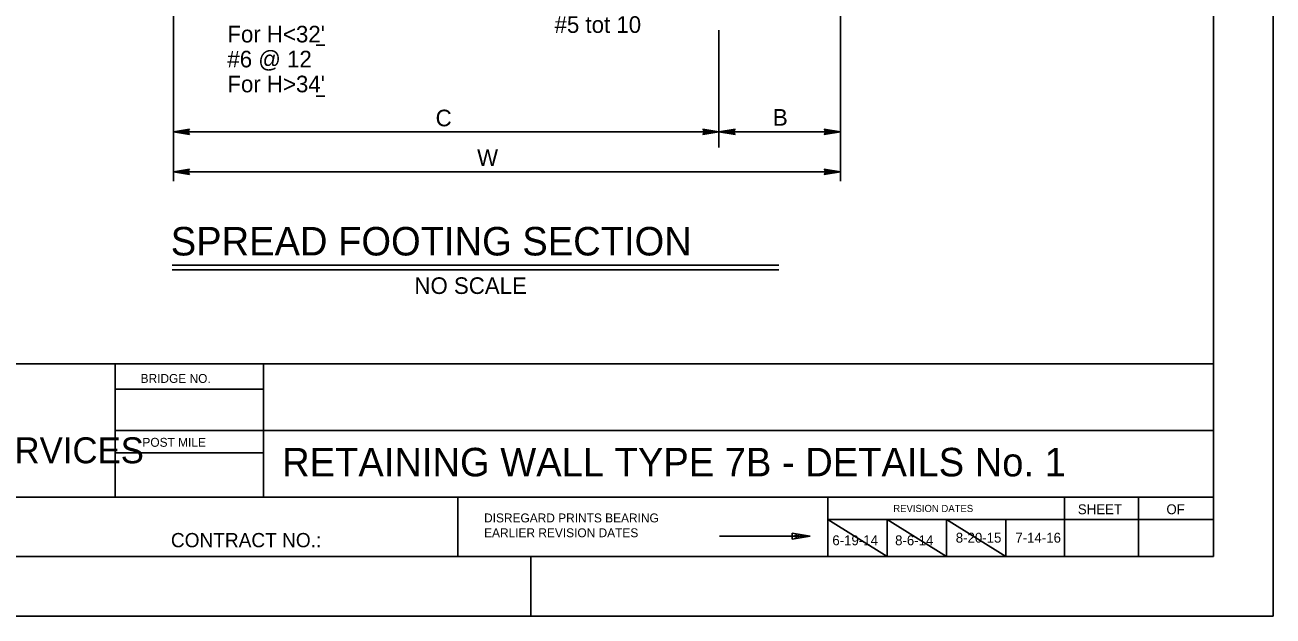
# Model space of a CAD drawing. Extents: x 0 to 2.83, y 0 to 1.83.
# Drawn here: x 1.958 to 2.833, y 0 to 0.415 of the extents above; entities that cross this region are included whole.
import ezdxf

# ---------------------------------------------------------------- set-up
doc = ezdxf.new("R2010")
doc.units = 0
for name, color, linetype in [('10 Sheet Format', 7, 'Continuous'), ('210 Border', 7, 'Continuous'), ('212 Leaders and Dim Lines', 7, 'Continuous'), ('214 Text and Titles', 7, 'Continuous')]:
    doc.layers.add(name, color=color, linetype=linetype)

msp = doc.modelspace()

# ---------------------------------------------------------------- linework, layer by layer
at = {"layer": '10 Sheet Format'}
for p, q in [((2.52083, 0.06771), (2.5625, 0.04167)), ((2.5625, 0.06771), (2.60417, 0.04167)), ((2.60417, 0.06771), (2.64583, 0.04167))]:
    msp.add_line(p, q, dxfattribs=at)
msp.add_lwpolyline([(0, 0), (2.83333, 0), (2.83333, 1.83333), (0, 1.83333)], close=True, dxfattribs=at)
at = {"layer": '210 Border'}
for p, q in [((2.79167, 1.79167), (2.79167, 0.04167)), ((2.79167, 0.17708), (0.08333, 0.17708)), ((2.02083, 0.17708), (2.02083, 0.08333)), ((2.125, 0.17708), (2.125, 0.08333)), ((2.02083, 0.15929), (2.125, 0.15929)), ((2.02083, 0.15929), (2.125, 0.15929)), ((2.79167, 0.13021), (2.02083, 0.13021)), ((2.02083, 0.11458), (2.125, 0.11458)), ((2.02083, 0.11458), (2.125, 0.11458)), ((2.79167, 0.08333), (0.08333, 0.08333)), ((2.2614, 0.04167), (2.2614, 0.08333)), ((2.52083, 0.08333), (2.52083, 0.04167)), ((2.68695, 0.08306), (2.68695, 0.04167)), ((2.73903, 0.08333), (2.73903, 0.04167)), ((2.79167, 0.06771), (2.52083, 0.06771)), ((2.5625, 0.06771), (2.5625, 0.04167)), ((2.60417, 0.06771), (2.60417, 0.04167)), ((2.64583, 0.06771), (2.64583, 0.04167)), ((2.50281, 0.05608), (2.44482, 0.05608)), ((2.49602, 0.05817), (2.50852, 0.05608)), ((2.49602, 0.05399), (2.49602, 0.05817)), ((2.50852, 0.05608), (2.49602, 0.05399)), ((2.4981, 0.05677), (2.50227, 0.05608)), ((2.4981, 0.05538), (2.4981, 0.05677)), ((2.50227, 0.05608), (2.4981, 0.05538)), ((2.79167, 0.04167), (0.08333, 0.04167)), ((2.3125, 0.04167), (2.3125, 0))]:
    msp.add_line(p, q, dxfattribs=at)
for points in [[(2.50217, 0.05608), (2.49026, 0.05608)], [(2.50852, 0.05608), (2.49602, 0.05608)], [(2.50227, 0.05608), (2.4981, 0.05608)], [(2.50852, 0.05608), (2.50246, 0.05608)]]:
    msp.add_lwpolyline(points, dxfattribs=at)
at = {"layer": '212 Leaders and Dim Lines'}
for p, q in [((2.06172, 0.43444), (2.06172, 0.30517)), ((2.52972, 0.43577), (2.52972, 0.30517)), ((2.44453, 0.41116), (2.44453, 0.32882)), ((2.06172, 0.33974), (2.073, 0.34163)), ((2.07242, 0.34069), (2.073, 0.34163)), ((2.43382, 0.34068), (2.43324, 0.34163)), ((2.43324, 0.34163), (2.44453, 0.33974)), ((2.44453, 0.33974), (2.45582, 0.34163)), ((2.45523, 0.34069), (2.45582, 0.34163)), ((2.51902, 0.34068), (2.51844, 0.34163)), ((2.51844, 0.34163), (2.52972, 0.33974)), ((2.06172, 0.33974), (2.07271, 0.34116)), ((2.07242, 0.34069), (2.06172, 0.33974)), ((2.07213, 0.34021), (2.06172, 0.33974)), ((2.07184, 0.33974), (2.06172, 0.33974)), ((2.073, 0.33786), (2.06172, 0.33974)), ((2.06172, 0.33974), (2.07242, 0.3388)), ((2.07271, 0.33833), (2.06172, 0.33974)), ((2.06172, 0.33974), (2.07213, 0.33927)), ((2.06172, 0.33974), (2.44453, 0.33974)), ((2.07184, 0.33974), (2.07242, 0.34069)), ((2.07242, 0.3388), (2.07184, 0.33974)), ((2.07242, 0.3388), (2.073, 0.33786)), ((2.44453, 0.33974), (2.43324, 0.33786)), ((2.43382, 0.3388), (2.43324, 0.33786)), ((2.43353, 0.34115), (2.44453, 0.33974)), ((2.44453, 0.33974), (2.43353, 0.33833)), ((2.44453, 0.33974), (2.43382, 0.34068)), ((2.43382, 0.34068), (2.4344, 0.33974)), ((2.43382, 0.3388), (2.44453, 0.33974)), ((2.4344, 0.33974), (2.43382, 0.3388)), ((2.44453, 0.33974), (2.43411, 0.34021)), ((2.43411, 0.33927), (2.44453, 0.33974)), ((2.4344, 0.33974), (2.44453, 0.33974)), ((2.44453, 0.33974), (2.45552, 0.34116)), ((2.45523, 0.34069), (2.44453, 0.33974)), ((2.45494, 0.34021), (2.44453, 0.33974)), ((2.44453, 0.33974), (2.52972, 0.33974)), ((2.45465, 0.33974), (2.44453, 0.33974)), ((2.45582, 0.33786), (2.44453, 0.33974)), ((2.44453, 0.33974), (2.45523, 0.3388)), ((2.45552, 0.33833), (2.44453, 0.33974)), ((2.44453, 0.33974), (2.45494, 0.33927)), ((2.45465, 0.33974), (2.45523, 0.34069)), ((2.45523, 0.3388), (2.45465, 0.33974)), ((2.45523, 0.3388), (2.45582, 0.33786)), ((2.52972, 0.33974), (2.51844, 0.33786)), ((2.51902, 0.3388), (2.51844, 0.33786)), ((2.51873, 0.34115), (2.52972, 0.33974)), ((2.52972, 0.33974), (2.51873, 0.33833)), ((2.52972, 0.33974), (2.51902, 0.34068)), ((2.51902, 0.34068), (2.5196, 0.33974)), ((2.51902, 0.3388), (2.52972, 0.33974)), ((2.5196, 0.33974), (2.51902, 0.3388)), ((2.52972, 0.33974), (2.51931, 0.34021)), ((2.51931, 0.33927), (2.52972, 0.33974)), ((2.5196, 0.33974), (2.52972, 0.33974)), ((2.06172, 0.31167), (2.073, 0.31355)), ((2.06172, 0.31167), (2.07271, 0.31308)), ((2.07242, 0.31261), (2.06172, 0.31167)), ((2.07213, 0.31214), (2.06172, 0.31167)), ((2.07184, 0.31167), (2.06172, 0.31167)), ((2.073, 0.30978), (2.06172, 0.31167)), ((2.06172, 0.31167), (2.07242, 0.31072)), ((2.07271, 0.31025), (2.06172, 0.31167)), ((2.06172, 0.31167), (2.07213, 0.3112)), ((2.06172, 0.31167), (2.52972, 0.31167)), ((2.07184, 0.31167), (2.07242, 0.31261)), ((2.07242, 0.31072), (2.07184, 0.31167)), ((2.07242, 0.31261), (2.073, 0.31355)), ((2.07242, 0.31072), (2.073, 0.30978)), ((2.51902, 0.31261), (2.51844, 0.31355)), ((2.51844, 0.31355), (2.52972, 0.31167)), ((2.52972, 0.31167), (2.51844, 0.30978)), ((2.51902, 0.31072), (2.51844, 0.30978)), ((2.51873, 0.31308), (2.52972, 0.31167)), ((2.52972, 0.31167), (2.51873, 0.31025)), ((2.52972, 0.31167), (2.51902, 0.31261)), ((2.51902, 0.31261), (2.5196, 0.31167)), ((2.51902, 0.31072), (2.52972, 0.31167)), ((2.5196, 0.31167), (2.51902, 0.31072)), ((2.52972, 0.31167), (2.51931, 0.31214)), ((2.51931, 0.31119), (2.52972, 0.31167)), ((2.5196, 0.31167), (2.52972, 0.31167))]:
    msp.add_line(p, q, dxfattribs=at)
at = {"layer": '214 Text and Titles'}
for p, q in [((2.16193, 0.40074), (2.16808, 0.40074)), ((2.16193, 0.36493), (2.16808, 0.36493)), ((2.0609, 0.24621), (2.48649, 0.24621)), ((2.0609, 0.24296), (2.48649, 0.24296))]:
    msp.add_line(p, q, dxfattribs=at)

# ---------------------------------------------------------------- texts
at = {"layer": '210 Border'}
for s, height, p in [('BRIDGE NO.', 0.006249, (2.03869, 0.16362)), ('ENGINEERING SERVICES', 0.0182285, (1.74029, 0.1072)), ('POST MILE', 0.006249, (2.03996, 0.11879)), ('RETAINING WALL TYPE 7B - DETAILS No. 1', 0.02, (2.13802, 0.09803)), ('DISREGARD PRINTS BEARING', 0.0062491, (2.27972, 0.06572)), ('REVISION DATES', 0.004999, (2.56684, 0.07302)), ('SHEET', 0.006945, (2.69638, 0.07147)), ('OF', 0.006945, (2.75853, 0.07147)), ('EARLIER REVISION DATES', 0.0062491, (2.27972, 0.05531)), ('CONTRACT NO.:', 0.01, (2.05997, 0.04828)), ('6-19-14', 0.006945, (2.5241, 0.04968)), ('8-6-14', 0.006945, (2.56813, 0.04968)), ('8-20-15', 0.006943, (2.6107, 0.05151)), ('7-14-16', 0.006943, (2.65251, 0.05151))]:
    msp.add_text(s, height=height, dxfattribs=at).set_placement(p)
at = {"layer": '212 Leaders and Dim Lines'}
for s, p in [('C', (2.24571, 0.3437)), ('B', (2.48239, 0.34415)), ('W', (2.27482, 0.31592))]:
    msp.add_text(s, height=0.01167, dxfattribs=at).set_placement(p)
at = {"layer": '214 Text and Titles'}
for s, height, p in [('#5 tot 10', 0.011667, (2.32918, 0.40926)), ("For H<32'", 0.011667, (2.0996, 0.40256)), ('#6 @ 12', 0.011667, (2.0996, 0.38506)), ("For H>34'", 0.011667, (2.0996, 0.36756)), ('SPREAD FOOTING SECTION', 0.0200026, (2.05985, 0.25305)), ('NO SCALE', 0.011667, (2.23083, 0.22604))]:
    msp.add_text(s, height=height, dxfattribs=at).set_placement(p)

doc.saveas('drawing.dxf')
